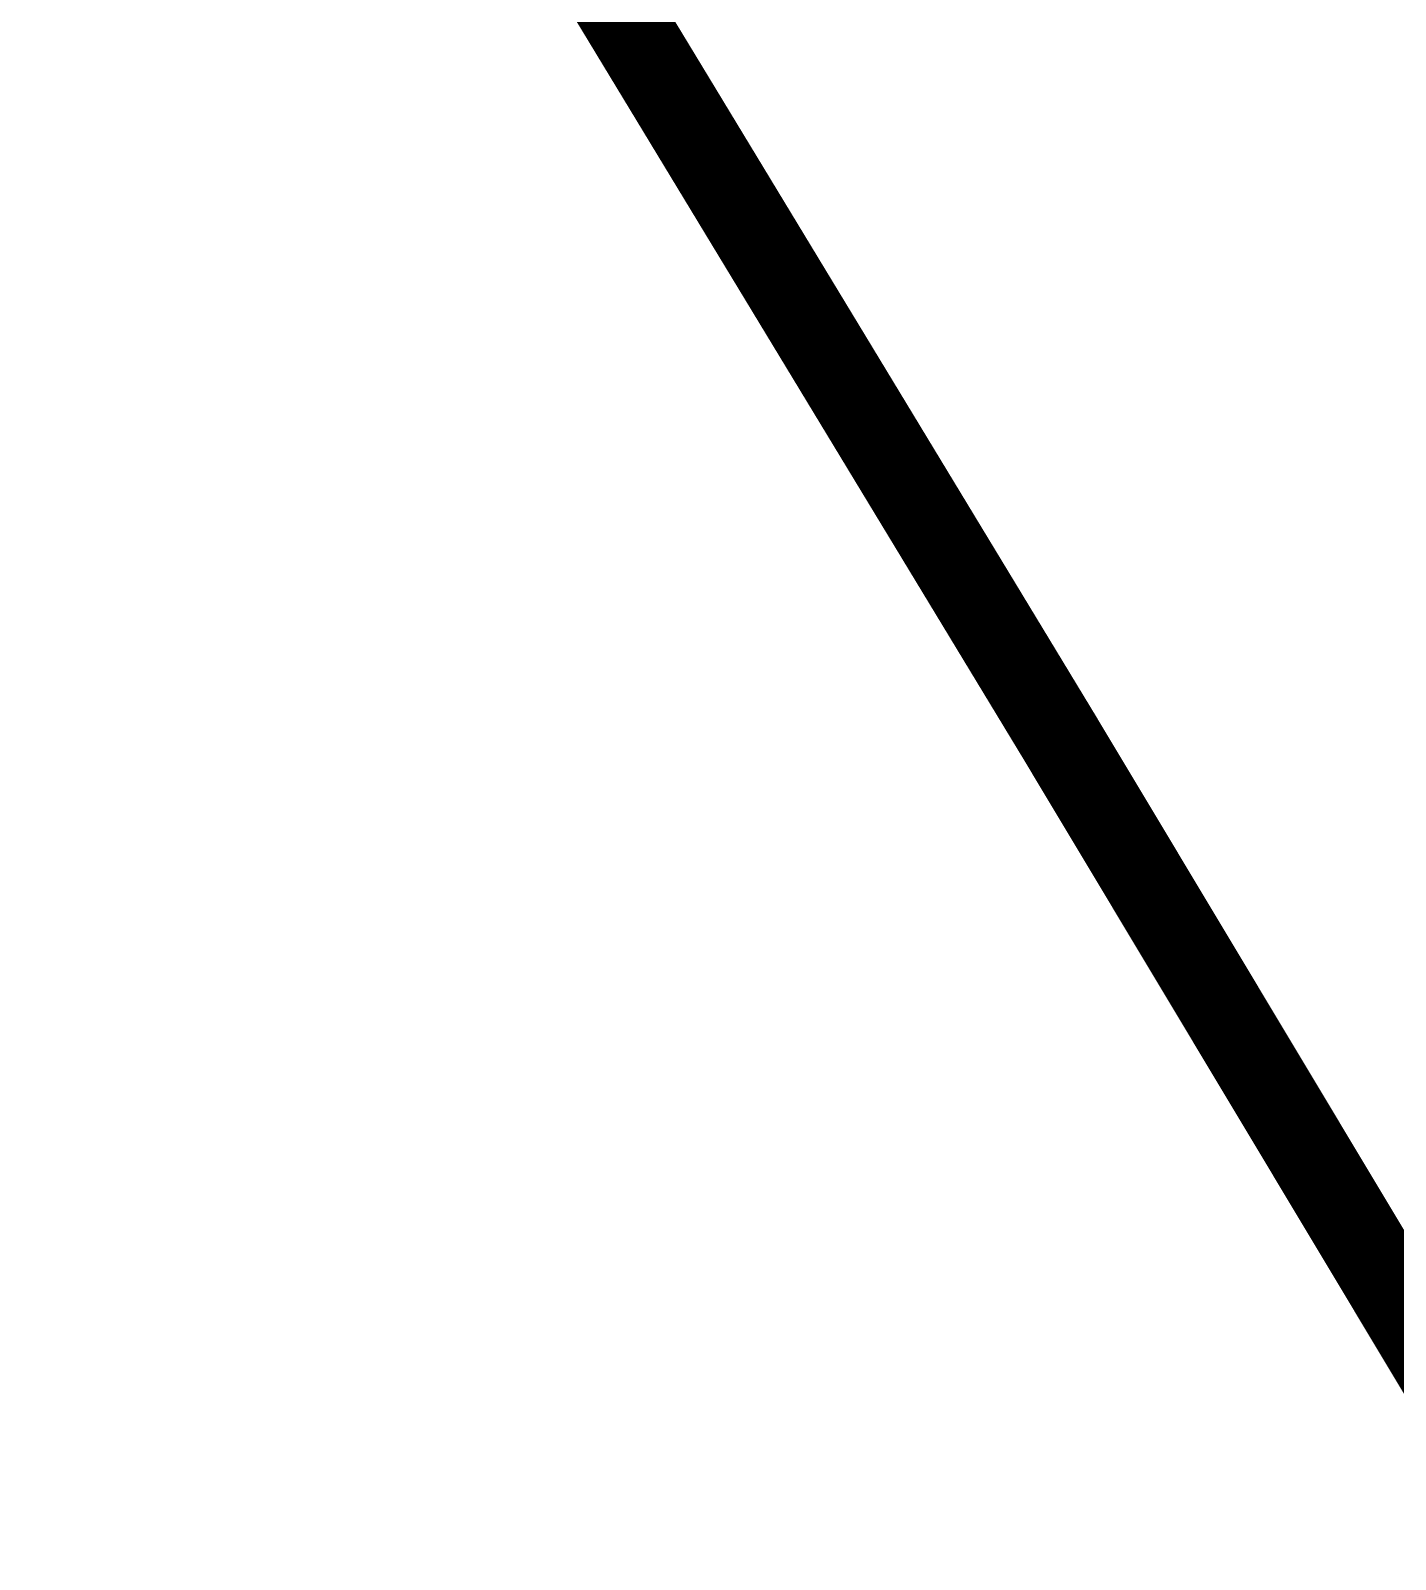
# Model space of a CAD drawing. Header units: metres. Extents: x 292889 to 323604, y 7400965 to 7462856.
# Drawn here: x 298549.96 to 298558.06, y 7451224.94 to 7451234.01 of the extents above; entities that cross this region are included whole.
import ezdxf
from ezdxf.enums import TextEntityAlignment as Align

# ---------------------------------------------------------------- set-up
doc = ezdxf.new("R2010")
doc.units = ezdxf.units.M
doc.header["$LTSCALE"] = 10
doc.linetypes.add('DASHED2', pattern=[0.375, 0.25, -0.125])
doc.layers.get('0').update_dxf_attribs({"linetype": 'DASHED2'})
for name, color, linetype in [('_LIMITE CONCESS', 30, 'CONC_LINE'), ('ACAD-2A2-SEM FOTOS$0$F-HZ-AMV', 3, 'Continuous'), ('ACAD-Trecho Total_TIC_TALUDES E MUROS$0$F-HZ-MUROS', 210, 'Continuous')]:
    doc.layers.add(name, color=color, linetype=linetype)
doc.layers.add('ACAD-2A2-SEM FOTOS$0$U-HZ-EIXO TIC', color=40, linetype='ACAD-2A2-SEM FOTOS$0$TIC_LINE', lineweight=30)
doc.styles.add('ACAD-2A2-SEM FOTOS$0$ARIAL', font='arial.ttf')
doc.styles.add('ACAD-2A2-SEM FOTOS$0$Standard', font='arial.ttf')
doc.styles.get("Standard").update_dxf_attribs({"font": 'simplex.shx'})
doc.linetypes.add('ACAD-2A2-SEM FOTOS$0$TIC_LINE', pattern='A,3.5,-0.25,["TIC",ACAD-2A2-SEM FOTOS$0$Standard,S=0.175,R=0,X=-0.05,Y=-0.1],-0.5', length=4.25)
doc.linetypes.add('CONC_LINE', pattern='A,3.5,-0.25,["CONC",Standard,S=0.175,R=0,X=-0.05,Y=-0.1],-0.75', length=4.5)

# ---------------------------------------------------------------- blocks, each defined once
blk = doc.blocks.new('ACAD-Trecho Total_TIC_TALUDES E MUROS')
at = {"layer": 'ACAD-Trecho Total_TIC_TALUDES E MUROS$0$F-HZ-MUROS', "linetype": 'Continuous', "lineweight": -3, "const_width": 0.5}
blk.add_lwpolyline([(298625.4182, 7451084.4474), (298623.6829, 7451089.2501), (298621.9216, 7451094.0411), (298620.1333, 7451098.8199), (298618.3172, 7451103.5861), (298616.4724, 7451108.339), (298614.5949, 7451113.0859, 0.027902), (298578.8236, 7451189.9246), (298576.3998, 7451194.4171), (298573.9503, 7451198.8886), (298571.4723, 7451203.3465), (298568.9666, 7451207.7914), (298566.4342, 7451212.2234), (298563.8761, 7451216.6431), (298561.2933, 7451221.0508), (298558.6868, 7451225.4469), (298556.0574, 7451229.8318), (298553.4062, 7451234.2061), (298550.7341, 7451238.5701)], format="xyb", dxfattribs=at)
blk = doc.blocks.new('ACAD-2A2-SEM FOTOS')
at = {"layer": 'ACAD-2A2-SEM FOTOS$0$U-HZ-EIXO TIC', "lineweight": 30, "flags": 128}
blk.add_lwpolyline([(298877.9174, 7450254.0019), (298872.592, 7450274.9132, 0.006806), (298859.8213, 7450322.3494), (298663.6687, 7451013.3435, 0.079721), (298503.1889, 7451358.0631), (298272.4366, 7451699.1419, 0.016196), (298205.7491, 7451791.1468, -0.016196), (298139.2327, 7451882.9158), (298085.7299, 7451961.9992), (298083.9221, 7451964.6711), (298082.1131, 7451967.3439), (298080.3023, 7451970.0172), (298078.4893, 7451972.6909), (298076.6734, 7451975.3645), (298074.8518, 7451978.0417), (298073.0286, 7451980.715), (298071.2012, 7451983.3874), (298069.3692, 7451986.0584), (298067.5321, 7451988.7278), (298065.6894, 7451991.3952), (298063.8407, 7451994.0603), (298061.9855, 7451996.7227), (298060.1232, 7451999.3822), (298058.2535, 7452002.0383), (298056.376, 7452004.6907), (298054.49, 7452007.3391), (298052.5953, 7452009.983), (298050.6912, 7452012.6222), (298048.7775, 7452015.2562), (298046.8536, 7452017.8847), (298044.919, 7452020.5073), (298042.9735, 7452023.1236), (298041.0165, 7452025.7333), (298039.0475, 7452028.3359), (298037.0663, 7452030.931), (298035.0723, 7452033.5182), (298033.0652, 7452036.0972), (298031.0446, 7452038.6674), (298029.01, 7452041.2285), (298026.9687, 7452043.7708, 0.166134), (297699.387, 7452250.2112), (297696.2128, 7452250.9558), (297693.9986, 7452251.4681), (297693.9986, 7452251.4681, 0.030253), (297634.2643, 7452260.959), (297588.2431, 7452265.4401)], format="xyb", dxfattribs=at)
at = {"layer": 'ACAD-2A2-SEM FOTOS$0$F-HZ-AMV', "style": 'ACAD-2A2-SEM FOTOS$0$ARIAL'}
for rotation, p in [(357.46857, (294052.6371, 7462810.9644)), (174.36694, (294143.0414, 7462803.5098)), (57.70163, (296403.9738, 7459624.7537)), (50.89398, (296345.8343, 7459542.3836)), (277.70668, (297060.3976, 7453510.2885)), (92.87911, (297067.6078, 7453421.2291)), (341.50055, (297731.3844, 7452235.6726))]:
    blk.add_attdef('1:18,5', text='', height=2, rotation=rotation, dxfattribs=at).set_placement(p, align=Align.MIDDLE_CENTER)

msp = doc.modelspace()

# ---------------------------------------------------------------- block references
at = {"linetype": 'ByBlock'}
msp.add_blockref('ACAD-2A2-SEM FOTOS', (0, 0), dxfattribs=at)
at = {"layer": '_LIMITE CONCESS'}
msp.add_blockref('ACAD-Trecho Total_TIC_TALUDES E MUROS', (0, 0), dxfattribs=at)

doc.saveas('drawing.dxf')
